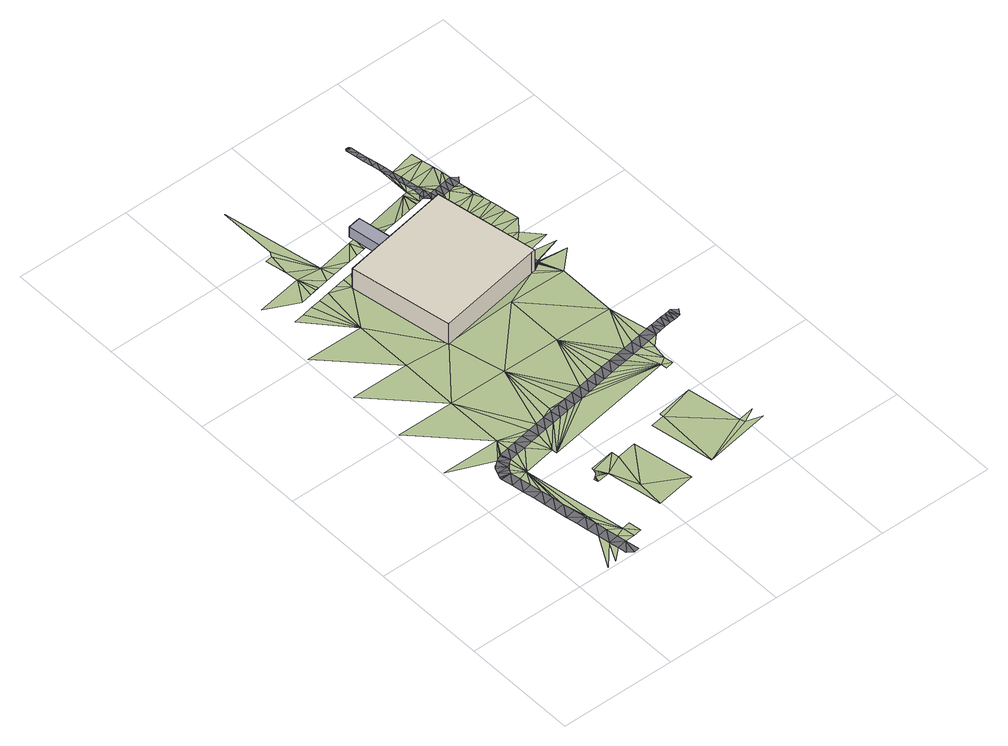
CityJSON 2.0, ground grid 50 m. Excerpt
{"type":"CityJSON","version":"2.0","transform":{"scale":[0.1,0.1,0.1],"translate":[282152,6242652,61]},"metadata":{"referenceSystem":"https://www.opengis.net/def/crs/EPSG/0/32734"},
"CityObjects":{
"bridge1":{"type":"Bridge","attributes":{"osm_building":"bridge","osm_building:levels":"3","osm_building:min_level":"1","osm_layer":"1","osm_min_height":"3.3","ground_height":63.43,"min_height":66.73,"building_height":8.4,"max_height":71.83},"geometry":[{"type":"Solid","lod":"1","boundaries":[[[[0,1,2,3]],[[1,4,5,2]],[[4,6,7,5]],[[6,8,9,7]],[[8,10,11,9]],[[10,0,3,11]],[[3,2,5,7,9,11]],[[10,8,6,4,1,0]]]]}]},
"building1":{"type":"Building","attributes":{"osm_building":"university","osm_building:levels":"3","osm_address":"Electrical, Electronic and Computer Engineering (Block B) Bellville 7530 Cape Town","plus_code":"4FRW3J8V+WG3","ground_height":63.09,"building_height":9.7,"roof_height":72.79},"geometry":[{"type":"Solid","lod":"1","boundaries":[[[[12,13,14,15]],[[13,16,17,14]],[[16,18,19,17]],[[18,20,21,19]],[[20,22,23,21]],[[22,24,25,23]],[[24,26,27,25]],[[26,28,29,27]],[[28,12,15,29]],[[15,14,17,19,21,23,25,27,29]],[[28,26,24,22,20,18,16,13,12]]]]}]},
"terrain1":{"type":"TINRelief","geometry":[{"type":"CompositeSurface","lod":"1","boundaries":[[[30,31,32]],[[33,34,30]],[[35,36,37]],[[36,38,39]],[[40,41,42]],[[42,39,38]],[[41,40,43]],[[40,44,43]],[[36,35,38]],[[42,38,40]],[[40,45,44]],[[35,46,38]],[[47,44,45]],[[38,45,40]],[[48,47,45]],[[49,50,51]],[[52,48,45]],[[53,38,46]],[[54,52,45]],[[55,54,45]],[[55,45,56]],[[57,56,58]],[[45,58,56]],[[59,58,45]],[[49,60,50]],[[61,59,45]],[[60,62,50]],[[63,50,62]],[[63,64,50]],[[65,50,64]],[[66,67,50]],[[45,68,61]],[[65,69,50]],[[70,50,69]],[[71,68,45]],[[72,73,74]],[[50,70,75]],[[72,74,76]],[[77,66,78]],[[71,79,68]],[[74,80,76]],[[75,81,50]],[[50,81,66]],[[76,80,82]],[[83,82,80]],[[83,80,84]],[[85,84,80]],[[86,87,80]],[[71,88,79]],[[88,71,89]],[[90,91,71]],[[92,93,85]],[[94,66,81]],[[92,85,80]],[[95,96,78]],[[87,97,80]],[[86,98,87]],[[71,91,89]],[[97,92,80]],[[91,90,99]],[[100,101,95]],[[97,87,102]],[[66,94,103]],[[104,78,66]],[[99,90,105]],[[106,100,95]],[[102,87,98]],[[107,108,109]],[[110,105,90]],[[111,103,94]],[[112,113,111]],[[95,114,106]],[[104,95,78]],[[66,103,104]],[[110,90,115]],[[113,103,111]],[[112,116,113]],[[108,117,109]],[[95,118,114]],[[113,116,119]],[[109,117,120]],[[120,117,121]],[[103,113,119]],[[121,109,120]],[[95,122,118]],[[95,104,122]],[[109,121,123]],[[124,125,126]],[[103,119,127]],[[128,126,109]],[[122,129,118]],[[124,126,128]],[[123,128,109]],[[130,103,127]],[[131,115,90]],[[128,132,124]],[[129,122,133]],[[123,134,128]],[[135,136,137]],[[132,128,138]],[[122,139,133]],[[128,134,140]],[[103,141,104]],[[130,142,103]],[[122,143,139]],[[128,140,144]],[[145,135,137]],[[143,122,146]],[[142,130,147]],[[148,115,131]],[[144,149,128]],[[150,142,147]],[[151,135,152]],[[153,148,131]],[[142,141,103]],[[137,154,145]],[[143,146,155]],[[149,144,156]],[[154,137,157]],[[158,142,150]],[[153,131,159]],[[155,146,160]],[[135,145,152]],[[161,149,156]],[[162,142,158]],[[159,131,163]],[[146,164,160]],[[161,165,149]],[[160,164,166]],[[167,142,162]],[[131,168,163]],[[141,26,104]],[[169,165,161]],[[166,164,170]],[[145,154,171]],[[165,169,172]],[[173,142,167]],[[131,174,168]],[[170,175,166]],[[172,169,176]],[[174,131,177]],[[178,175,170]],[[176,179,172]],[[142,180,141]],[[131,181,182]],[[177,131,183]],[[142,173,180]],[[179,184,172]],[[185,177,183]],[[182,183,131]],[[186,178,170]],[[187,185,183]],[[173,188,180]],[[185,187,189]],[[190,178,186]],[[184,191,172]],[[170,192,186]],[[180,188,193]],[[194,189,187]],[[190,186,195]],[[26,141,196]],[[196,141,180]],[[180,193,197]],[[195,186,198]],[[184,199,191]],[[198,186,192]],[[199,200,191]],[[196,28,26]],[[201,202,28]],[[202,203,28]],[[204,201,28]],[[28,205,204]],[[206,205,28]],[[207,206,28]],[[28,208,207]],[[209,208,28]],[[210,209,28]],[[28,203,211]],[[212,210,28]],[[213,212,28]],[[214,213,28]],[[215,214,28]],[[216,215,28]],[[216,28,217]],[[218,217,28]],[[28,211,219]],[[192,220,198]],[[221,28,219]],[[218,28,196]],[[28,221,222]],[[191,200,223]],[[224,28,222]],[[225,218,196]],[[196,226,225]],[[227,226,196]],[[228,220,192]],[[196,229,227]],[[196,230,229]],[[230,196,231]],[[196,232,231]],[[233,232,196]],[[233,196,234]],[[191,223,235]],[[192,224,228]],[[236,224,222]],[[237,191,235]],[[236,238,224]],[[239,224,238]],[[237,240,191]],[[224,241,228]],[[224,239,242]],[[242,243,224]],[[241,244,228]],[[241,224,243]],[[237,245,240]],[[237,246,245]],[[247,244,241]],[[244,247,248]],[[234,249,250]],[[249,251,250]],[[252,251,249]],[[253,254,255]],[[252,249,256]],[[257,256,249]],[[240,245,258]],[[246,259,245]],[[260,257,261]],[[234,196,249]],[[261,262,260]],[[254,263,255]],[[264,240,258]],[[262,261,265]],[[264,266,240]],[[267,240,266]],[[265,268,253]],[[240,267,269]],[[270,271,272]],[[270,273,271]],[[274,263,275]],[[272,276,277]],[[278,279,280]],[[281,274,282]],[[253,268,254]],[[272,277,270]],[[283,281,284]],[[280,285,286]],[[285,280,279]],[[287,288,283]],[[263,254,275]],[[276,288,287]],[[277,276,289]],[[285,290,286]],[[282,274,275]],[[276,287,289]],[[291,286,292]],[[282,293,281]],[[293,284,281]],[[291,294,295]],[[296,287,283]],[[294,297,295]],[[284,296,283]],[[290,292,286]],[[298,289,299]],[[299,289,287]],[[294,291,292]],[[290,300,301]],[[302,287,296]],[[303,297,294]],[[304,287,302]],[[287,304,299]],[[299,305,298]],[[306,298,305]],[[301,292,290]],[[301,300,307]]]}]},
"road1":{"type":"Road","attributes":{"osm_access":"private","osm_highway":"service","osm_lanes":"2","osm_surface":"asphalt"},"geometry":[{"type":"MultiSurface","lod":"1","boundaries":[[[48,308,309]],[[310,54,311]],[[48,310,308]],[[312,313,314]],[[312,315,313]],[[314,316,55]],[[312,314,55]],[[54,55,311]],[[317,315,312]],[[55,318,312]],[[55,316,311]],[[309,319,47]],[[320,31,42]],[[320,41,321]],[[39,31,30]],[[37,30,34]],[[42,31,39]],[[34,322,37]],[[36,39,30]],[[41,320,42]],[[48,52,310]],[[309,47,48]],[[54,310,52]],[[44,319,323]],[[44,323,43]],[[319,44,47]],[[43,323,41]],[[323,321,41]],[[57,324,325]],[[326,327,324]],[[318,55,325]],[[328,329,330]],[[329,331,330]],[[328,330,326]],[[328,324,57]],[[49,57,58]],[[328,326,324]],[[325,56,57]],[[49,58,59]],[[60,49,59]],[[63,62,60]],[[328,57,49]],[[64,63,65]],[[63,60,59]],[[63,59,65]],[[69,65,59]],[[69,59,61]],[[55,56,325]],[[37,36,30]],[[37,332,333]],[[322,332,37]],[[79,88,75]],[[68,79,70]],[[61,68,70]],[[70,79,75]],[[81,88,94]],[[88,81,75]],[[89,91,111]],[[112,111,91]],[[112,91,99]],[[89,111,94]],[[94,88,89]],[[61,70,69]],[[116,99,105]],[[110,115,127]],[[119,105,110]],[[105,119,116]],[[127,115,130]],[[119,110,127]],[[130,115,148]],[[147,148,153]],[[159,163,158]],[[153,159,150]],[[162,163,168]],[[99,116,112]],[[130,148,147]],[[158,150,159]],[[147,153,150]],[[167,174,177]],[[177,185,188]],[[158,163,162]],[[168,174,162]],[[193,185,189]],[[162,174,167]],[[188,173,177]],[[167,177,173]],[[193,194,197]],[[193,188,185]],[[334,197,194]],[[194,335,334]],[[189,194,193]],[[336,337,335]],[[338,339,337]],[[337,340,335]],[[336,335,194]],[[338,341,342]],[[341,343,344]],[[344,343,345]],[[340,337,339]],[[342,341,344]],[[338,342,339]],[[346,344,345]],[[345,347,346]]]}]},
"road2":{"type":"Road","attributes":{"osm_highway":"service","osm_lanes":"1","osm_surface":"asphalt"},"geometry":[{"type":"MultiSurface","lod":"1","boundaries":[[[272,241,243]],[[288,243,242]],[[239,283,242]],[[243,288,276]],[[272,243,276]],[[239,238,283]],[[222,221,263]],[[255,221,219]],[[253,219,211]],[[221,255,263]],[[222,263,274]],[[242,283,288]],[[238,236,281]],[[281,283,238]],[[281,236,274]],[[236,222,274]],[[244,248,348]],[[241,271,247]],[[271,241,272]],[[248,247,273]],[[273,247,271]],[[348,273,270]],[[273,348,248]],[[212,213,214]],[[215,230,214]],[[204,208,214]],[[225,215,216]],[[208,212,214]],[[210,212,208]],[[210,208,209]],[[206,207,208]],[[225,216,217]],[[225,230,215]],[[226,227,230]],[[214,230,204]],[[229,230,227]],[[230,225,226]],[[217,218,225]],[[232,230,231]],[[202,201,204]],[[206,208,204]],[[230,232,233]],[[206,204,205]],[[250,203,204]],[[219,253,255]],[[211,203,265]],[[253,211,265]],[[265,203,262]],[[203,202,204]],[[204,230,250]],[[233,234,250]],[[203,251,256]],[[250,251,203]],[[252,256,251]],[[260,262,203]],[[260,256,257]],[[203,256,260]],[[230,233,250]]]}]},
"road3":{"type":"Road","attributes":{"osm_highway":"service","osm_lanes":"1","osm_surface":"asphalt"},"geometry":[{"type":"MultiSurface","lod":"1","boundaries":[[[349,350,351]],[[352,353,354]],[[351,353,349]],[[354,353,351]],[[355,356,357]],[[351,356,354]],[[358,359,360]],[[357,356,361]],[[362,357,363]],[[357,358,363]],[[358,357,364]],[[357,361,364]],[[351,365,356]],[[351,366,367]],[[368,359,369]],[[359,364,369]],[[359,358,364]],[[364,370,371]],[[364,372,370]],[[371,373,364]],[[286,264,258]],[[295,264,291]],[[269,267,297]],[[266,295,297]],[[295,266,264]],[[266,297,267]],[[374,269,297]],[[258,245,280]],[[278,259,348]],[[259,246,348]],[[264,286,291]],[[286,258,280]],[[279,278,348]],[[278,280,259]],[[245,259,280]],[[375,376,377]],[[364,361,372]],[[377,376,378]],[[379,351,367]],[[380,381,382]],[[383,372,361]],[[361,376,384]],[[365,376,361]],[[365,378,376]],[[366,381,380]],[[351,385,365]],[[366,380,367]],[[380,382,386]],[[379,385,351]],[[387,365,385]],[[365,361,356]],[[382,269,386]],[[269,374,386]]]}]},
"road4":{"type":"Road","attributes":{"osm_access":"private","osm_highway":"service","osm_is_in":"Bellville Campus, Cape Peninsula University of Technology, Bellville, Western Cape, South Africa","osm_lanes":"2","osm_maxheight":"3.3","osm_maxspeed":"30","osm_name":"Engineering Way","osm_surface":"asphalt"},"geometry":[{"type":"MultiSurface","lod":"1","boundaries":[[[285,270,277]],[[290,277,289]],[[300,289,298]],[[298,306,307]],[[348,270,279]],[[279,270,285]],[[290,285,277]],[[298,307,300]],[[300,290,289]],[[307,306,388]]]}]}
},
"vertices":[
[519,1702,57],[546,1706,57],[546,1706,108],[519,1702,108],[576,1711,57],[576,1711,108],[552,1857,57],[552,1857,108],[520,1852,57],[520,1852,108],[495,1848,57],[495,1848,108],
[840,1758,14],[822,1755,14],[822,1755,118],[840,1758,118],[576,1711,14],[576,1711,118],[546,1706,14],[546,1706,118],[519,1702,14],[519,1702,118],[361,1673,14],[361,1673,118],[440,1234,14],[440,1234,118],[899,1315,14],[899,1315,118],[919,1319,14],[919,1319,118],
[224,98,13],[215,147,14],[140,5,13],[180,12,13],[231,58,13],[316,68,13],[268,105,13],[274,66,13],[308,121,13],[259,155,14],[250,249,14],[242,253,14],[250,204,14],[233,302,14],[224,352,14],[231,561,16],[352,74,13],[216,401,16],[207,450,16],[186,670,17],[250,748,17],[2,748,17],[198,500,16],[342,127,14],[190,549,16],[182,592,16],[189,608,16],[195,623,16],[210,632,17],[227,644,17],[207,683,17],[263,650,17],[209,684,17],[211,685,17],[213,686,17],[215,686,17],[250,998,19],[2,998,19],[303,657,17],[255,693,17],[295,701,17],[371,585,16],[400,383,10],[394,379,10],[397,360,10],[335,708,17],[406,387,10],[2,1248,20],[250,1248,21],[343,665,17],[452,368,10],[375,715,17],[412,393,10],[417,399,10],[422,408,10],[423,416,10],[494,131,10],[499,249,13],[383,672,17],[423,679,17],[375,563,15],[463,686,17],[530,440,10],[423,425,10],[415,722,17],[250,1498,22],[2,1498,22],[535,408,10],[667,161,10],[503,693,17],[136,1680,24],[91,1672,23],[620,421,10],[499,998,18],[440,1234,19],[543,700,17],[182,1688,24],[39,1797,23],[174,1731,24],[234,1830,24],[583,708,17],[455,729,17],[495,737,17],[499,748,17],[227,1696,24],[623,715,15],[536,744,17],[220,1739,24],[273,1704,24],[576,751,17],[250,1747,24],[265,1748,24],[361,1673,24],[311,1756,24],[238,1975,27],[209,1971,27],[225,1882,27],[616,758,17],[336,1819,24],[318,1712,24],[657,766,15],[953,663,11],[250,1997,27],[360,1720,24],[352,1763,24],[790,460,10],[730,450,10],[777,178,10],[250,2247,28],[401,1727,24],[394,1770,24],[747,1248,18],[747,998,15],[442,1734,24],[435,1777,24],[987,268,10],[519,1702,24],[699,773,15],[665,722,15],[495,1848,24],[741,781,15],[788,476,10],[946,503,10],[707,730,15],[996,249,10],[484,1741,24],[476,1784,24],[1064,228,10],[782,789,15],[748,738,15],[525,1748,24],[518,1791,24],[824,796,15],[790,745,15],[546,1706,24],[520,1852,24],[567,1755,24],[866,804,15],[832,753,15],[559,1798,24],[576,1711,24],[1055,280,10],[552,1857,24],[907,812,11],[873,761,11],[608,1762,24],[600,1805,24],[915,768,11],[649,1769,26],[642,1812,26],[996,998,10],[957,637,11],[992,643,11],[985,683,11],[683,1819,26],[957,776,11],[747,1747,26],[996,748,11],[949,819,11],[999,783,11],[691,1776,26],[797,1900,32],[822,1755,26],[991,827,11],[1040,791,11],[732,1783,26],[996,1248,14],[1032,835,11],[773,1790,26],[725,1826,26],[766,1833,26],[936,1342,14],[936,1343,14],[935,1344,14],[937,1341,14],[937,1340,14],[938,1339,14],[938,1338,14],[939,1338,14],[940,1337,14],[941,1337,14],[928,1392,21],[942,1336,14],[943,1336,14],[944,1335,14],[945,1335,14],[946,1335,14],[947,1335,14],[948,1335,14],[920,1439,21],[815,1797,26],[912,1487,21],[904,1535,21],[807,1840,26],[840,1758,26],[949,1335,14],[950,1336,14],[951,1336,14],[832,1800,26],[952,1337,14],[953,1337,14],[954,1338,14],[955,1339,14],[955,1340,14],[956,1341,14],[808,1840,26],[896,1582,21],[825,1843,26],[888,1630,23],[880,1677,23],[816,1904,32],[862,1784,26],[872,1725,23],[867,1754,26],[848,1802,26],[847,1870,26],[840,1846,26],[860,1795,26],[859,1804,26],[1081,1330,14],[956,1342,14],[957,1343,14],[957,1344,14],[941,1443,21],[996,1498,21],[933,1490,21],[957,1345,14],[957,1346,14],[843,1895,32],[851,1848,26],[957,1347,14],[1073,1377,21],[957,1348,14],[925,1538,21],[836,1933,32],[949,1395,21],[830,1971,32],[823,2010,32],[1065,1423,21],[816,2048,32],[891,1809,23],[882,1799,23],[884,1787,23],[880,1808,23],[918,1586,21],[1042,1554,21],[889,1758,23],[915,1812,23],[873,1851,23],[884,1852,23],[869,1874,32],[910,1633,23],[1032,1611,21],[902,1681,23],[1020,1676,23],[909,1856,23],[865,1899,32],[996,1747,23],[894,1728,23],[942,1816,23],[936,1860,23],[858,1937,32],[974,1943,28],[1025,1653,23],[965,1992,28],[851,1975,32],[1015,1708,23],[844,2013,32],[969,1820,23],[1000,1793,23],[963,1864,23],[981,1903,28],[1009,1741,23],[956,2041,28],[1005,1767,23],[997,1809,23],[995,1824,23],[987,1867,23],
[164,443,16],[172,393,16],[155,492,16],[147,541,16],[138,600,16],[138,595,16],[138,592,16],[138,597,16],[138,590,16],[138,598,16],[139,602,16],[181,344,14],[207,196,14],[198,245,14],[238,21,13],[190,295,14],[156,646,17],[148,624,17],[158,650,17],[157,648,17],[165,656,17],[163,655,17],[160,652,17],[161,653,17],[263,3,13],[285,7,13],[1033,835,11],[1058,839,11],[1065,795,11],[1091,800,11],[1117,804,11],[1109,847,11],[1084,843,11],[1142,808,7],[1135,852,7],[1158,811,7],[1150,854,7],[1171,813,7],[1163,857,7],[1189,839,7],
[866,1828,26],
[789,2203,31],[789,2202,31],[789,2201,31],[789,2205,31],[789,2204,31],[790,2207,31],[791,2209,31],[790,2208,31],[792,2210,31],[794,2212,31],[796,2213,31],[795,2213,31],[805,2213,31],[792,2211,31],[793,2212,31],[799,2214,31],[810,2208,31],[796,2163,31],[818,2167,31],[797,2214,31],[798,2214,31],[802,2214,31],[801,2214,31],[803,2213,31],[800,2214,31],[838,2052,32],[808,2211,31],[807,2211,31],[809,2210,31],[809,2209,31],[811,2205,31],[824,2128,31],[802,2125,31],[809,2086,32],[804,2213,31],[806,2212,31],[810,2206,31],[831,2090,32],[810,2207,31],
[1013,1848,23]
]}
